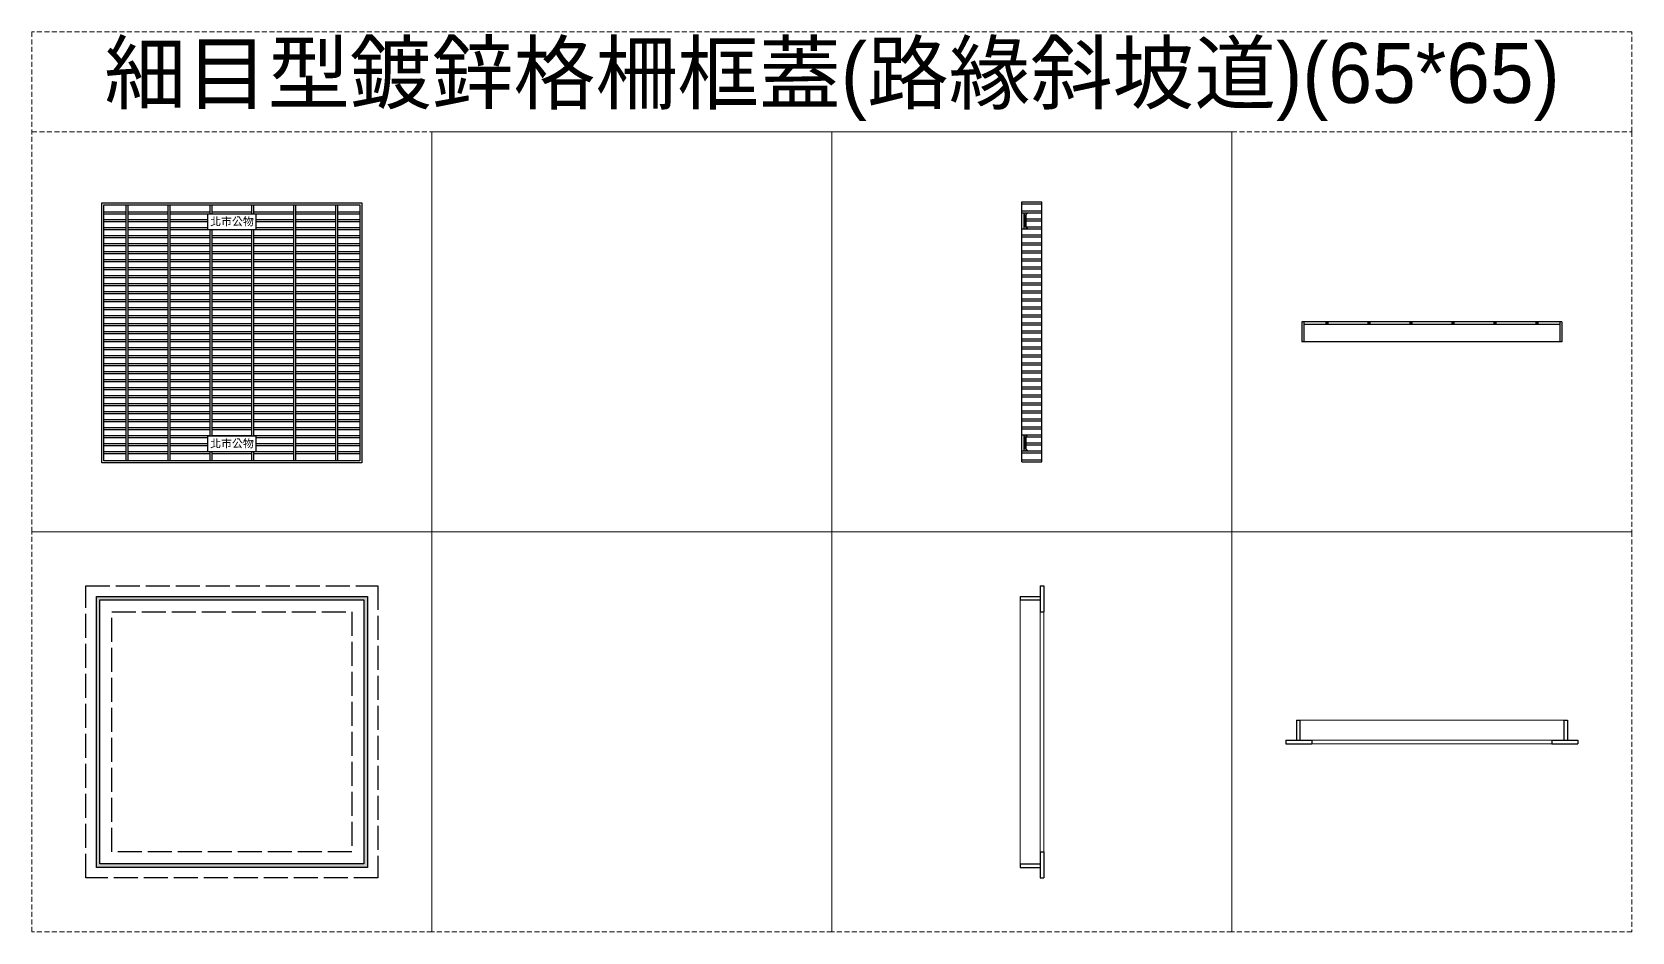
# Model space of a CAD drawing. Extents: x -2640 to 1802, y -2159 to 447.
# Drawn here: x 1154.7 to 1554.7, y -519 to -294 of the extents above; entities that cross this region are included whole.
import ezdxf

# ---------------------------------------------------------------- set-up
doc = ezdxf.new("R2010")
doc.units = 0
doc.header["$MEASUREMENT"] = 0
doc.linetypes.add('ACAD_ISO02W100', pattern=[15, 12, -3])
doc.linetypes.add('HIDDEN', pattern=[0.375, 0.25, -0.125])
doc.layers.add('一、4.基本-隱藏', color=9, linetype='ACAD_ISO02W100', lineweight=20, plot=False)
doc.layers.add('二、1.繪圖-既有設施', color=8, linetype='Continuous', lineweight=20)
doc.layers.add('二、2.繪圖-施作項目', color=181, linetype='Continuous', lineweight=30)
doc.styles.add('既有名稱', font='kaiu.ttf', dxfattribs={"height": 4})
doc.styles.add('註解文字', font='MS PGothic.ttf', dxfattribs={"height": 4})

msp = doc.modelspace()

# ---------------------------------------------------------------- hatches: boundary and pattern name
at = {"layer": '二、2.繪圖-施作項目'}
h = msp.add_hatch(color=256, dxfattribs=at)
h.dxf.hatch_style = 1
h.paths.add_polyline_path([(1402.923, -339.761), (1402.723, -339.761), (1402.723, -342.761), (1402.923, -342.761)])
h = msp.add_hatch(color=256, dxfattribs=at)
h.dxf.hatch_style = 1
h.paths.add_polyline_path([(1478.223, -367.146), (1478.723, -367.146), (1478.723, -366.511), (1478.223, -366.511)])
h = msp.add_hatch(color=256, dxfattribs=at)
h.dxf.hatch_style = 1
h.paths.add_polyline_path([(1488.723, -367.146), (1489.223, -367.146), (1489.223, -366.511), (1488.723, -366.511)])
h = msp.add_hatch(color=256, dxfattribs=at)
h.dxf.hatch_style = 1
h.paths.add_polyline_path([(1499.723, -367.146), (1499.723, -366.511), (1499.223, -366.511), (1499.223, -367.146)])
h = msp.add_hatch(color=256, dxfattribs=at)
h.dxf.hatch_style = 1
h.paths.add_polyline_path([(1510.223, -366.511), (1509.723, -366.511), (1509.723, -367.146), (1510.223, -367.146)])
h = msp.add_hatch(color=256, dxfattribs=at)
h.dxf.hatch_style = 1
h.paths.add_polyline_path([(1520.723, -366.511), (1520.223, -366.511), (1520.223, -367.146), (1520.723, -367.146)])
h = msp.add_hatch(color=256, dxfattribs=at)
h.dxf.hatch_style = 1
h.paths.add_polyline_path([(1531.223, -366.511), (1530.723, -366.511), (1530.723, -367.146), (1531.223, -367.146)])
h = msp.add_hatch(color=256, dxfattribs=at)
h.dxf.hatch_style = 1
h.paths.add_polyline_path([(1402.923, -395.261), (1402.723, -395.261), (1402.723, -398.261), (1402.923, -398.261)])
h = msp.add_hatch(color=256, dxfattribs=at)
h.dxf.hatch_style = 1
h.paths.add_polyline_path([(1170.823, -502.911), (1238.623, -502.911), (1238.623, -435.111), (1170.823, -435.111)])
h.paths.add_polyline_path([(1171.723, -436.011), (1237.723, -436.011), (1237.723, -502.011), (1171.723, -502.011)], flags=16)

# ---------------------------------------------------------------- linework, layer by layer
at = {"layer": '一、4.基本-隱藏', "linetype": 'HIDDEN', "ltscale": 5}
for points in [[(1154.723, -319.011), (1554.723, -319.011), (1554.723, -294.011), (1154.723, -294.011)], [(1154.723, -319.011), (1254.723, -319.011), (1254.723, -419.011), (1154.723, -419.011)], [(1254.723, -319.011), (1354.723, -319.011), (1354.723, -419.011), (1254.723, -419.011)], [(1354.723, -319.011), (1454.723, -319.011), (1454.723, -419.011), (1354.723, -419.011)], [(1454.723, -319.011), (1554.723, -319.011), (1554.723, -419.011), (1454.723, -419.011)], [(1154.723, -419.011), (1254.723, -419.011), (1254.723, -519.011), (1154.723, -519.011)], [(1254.723, -419.011), (1354.723, -419.011), (1354.723, -519.011), (1254.723, -519.011)], [(1354.723, -419.011), (1454.723, -419.011), (1454.723, -519.011), (1354.723, -519.011)], [(1454.723, -419.011), (1554.723, -419.011), (1554.723, -519.011), (1454.723, -519.011)]]:
    msp.add_lwpolyline(points, close=True, dxfattribs=at)
at = {"layer": '二、1.繪圖-既有設施'}
for points in [[(1401.773, -436.011), (1401.773, -502.011)], [(1406.773, -439.011), (1406.773, -499.011)], [(1407.673, -439.011), (1407.673, -499.011)], [(1471.723, -466.061), (1537.723, -466.061)], [(1474.723, -471.061), (1534.723, -471.061)], [(1474.723, -471.961), (1534.723, -471.961)]]:
    msp.add_lwpolyline(points, dxfattribs=at)
at = {"layer": '二、2.繪圖-施作項目'}
for points in [[(1172.223, -336.761), (1237.223, -336.761), (1237.223, -401.761), (1172.223, -401.761)], [(1198.723, -339.511), (1210.723, -339.511), (1210.723, -343.511), (1198.723, -343.511)], [(1198.723, -395.011), (1210.723, -395.011), (1210.723, -399.011), (1198.723, -399.011)], [(1170.823, -435.111), (1238.623, -435.111), (1238.623, -502.911), (1170.823, -502.911)], [(1171.723, -436.011), (1237.723, -436.011), (1237.723, -502.011), (1171.723, -502.011)]]:
    msp.add_lwpolyline(points, close=True, dxfattribs=at)
for points in [[(1172.723, -337.261), (1236.723, -337.261)], [(1172.723, -401.261), (1172.723, -337.261)], [(1172.723, -339.011), (1178.223, -339.011)], [(1172.723, -339.511), (1178.223, -339.511)], [(1178.223, -337.261), (1178.223, -401.261)], [(1178.723, -337.261), (1178.723, -401.261)], [(1178.723, -339.011), (1188.723, -339.011)], [(1178.723, -339.511), (1188.723, -339.511)], [(1188.723, -337.261), (1188.723, -401.261)], [(1189.223, -337.261), (1189.223, -401.261)], [(1189.223, -339.011), (1199.223, -339.011)], [(1189.223, -339.511), (1199.223, -339.511)], [(1199.223, -337.261), (1199.223, -339.511)], [(1199.723, -337.261), (1199.723, -339.511)], [(1199.723, -339.011), (1209.723, -339.011)], [(1199.723, -339.511), (1209.723, -339.511)], [(1209.723, -339.511), (1209.723, -337.261)], [(1210.223, -339.511), (1210.223, -337.261)], [(1210.223, -339.011), (1220.223, -339.011)], [(1210.223, -339.511), (1220.223, -339.511)], [(1220.223, -401.261), (1220.223, -337.261)], [(1220.723, -401.261), (1220.723, -337.261)], [(1220.723, -339.011), (1230.723, -339.011)], [(1220.723, -339.511), (1230.723, -339.511)], [(1230.723, -401.261), (1230.723, -337.261)], [(1231.223, -401.261), (1231.223, -337.261)], [(1231.223, -339.011), (1236.723, -339.011)], [(1231.223, -339.511), (1236.723, -339.511)], [(1236.723, -337.261), (1236.723, -401.261)], [(1402.223, -336.511), (1407.223, -336.511)], [(1402.223, -401.511), (1402.223, -336.511)], [(1402.223, -337.011), (1407.223, -337.011)], [(1402.223, -338.761), (1407.223, -338.761)], [(1402.223, -339.261), (1407.223, -339.261)], [(1402.723, -339.261), (1402.723, -343.261)], [(1402.923, -339.761), (1402.723, -339.761)], [(1402.923, -339.761), (1402.923, -342.761)], [(1403.223, -339.261), (1403.223, -343.261)], [(1403.723, -339.261), (1403.223, -339.761)], [(1407.223, -401.511), (1407.223, -336.511)], [(1178.223, -341.011), (1172.723, -341.011)], [(1178.223, -341.511), (1172.723, -341.511)], [(1178.223, -343.011), (1172.723, -343.011)], [(1178.223, -343.511), (1172.723, -343.511)], [(1188.723, -341.011), (1178.723, -341.011)], [(1188.723, -341.511), (1178.723, -341.511)], [(1188.723, -343.011), (1178.723, -343.011)], [(1188.723, -343.511), (1178.723, -343.511)], [(1198.723, -341.011), (1189.223, -341.011)], [(1198.723, -341.511), (1189.223, -341.511)], [(1198.723, -343.011), (1189.223, -343.011)], [(1199.223, -343.511), (1189.223, -343.511)], [(1199.223, -343.511), (1199.223, -395.011)], [(1199.723, -343.511), (1199.723, -395.011)], [(1209.723, -343.511), (1199.723, -343.511)], [(1209.723, -395.011), (1209.723, -343.511)], [(1210.223, -395.011), (1210.223, -343.511)], [(1220.223, -343.511), (1210.223, -343.511)], [(1220.223, -341.011), (1210.723, -341.011)], [(1220.223, -341.511), (1210.723, -341.511)], [(1220.223, -343.011), (1210.723, -343.011)], [(1230.723, -341.011), (1220.723, -341.011)], [(1230.723, -341.511), (1220.723, -341.511)], [(1230.723, -343.011), (1220.723, -343.011)], [(1230.723, -343.511), (1220.723, -343.511)], [(1236.723, -341.011), (1231.223, -341.011)], [(1236.723, -341.511), (1231.223, -341.511)], [(1236.723, -343.011), (1231.223, -343.011)], [(1236.723, -343.511), (1231.223, -343.511)], [(1402.923, -342.761), (1402.723, -342.761)], [(1403.223, -342.761), (1403.723, -343.261)], [(1178.223, -345.011), (1172.723, -345.011)], [(1178.223, -345.511), (1172.723, -345.511)], [(1178.223, -347.011), (1172.723, -347.011)], [(1178.223, -347.511), (1172.723, -347.511)], [(1188.723, -345.011), (1178.723, -345.011)], [(1188.723, -345.511), (1178.723, -345.511)], [(1188.723, -347.011), (1178.723, -347.011)], [(1188.723, -347.511), (1178.723, -347.511)], [(1199.223, -345.011), (1189.223, -345.011)], [(1199.223, -345.511), (1189.223, -345.511)], [(1199.223, -347.011), (1189.223, -347.011)], [(1199.223, -347.511), (1189.223, -347.511)], [(1209.723, -345.011), (1199.723, -345.011)], [(1209.723, -345.511), (1199.723, -345.511)], [(1209.723, -347.011), (1199.723, -347.011)], [(1209.723, -347.511), (1199.723, -347.511)], [(1220.223, -345.011), (1210.223, -345.011)], [(1220.223, -345.511), (1210.223, -345.511)], [(1220.223, -347.011), (1210.223, -347.011)], [(1220.223, -347.511), (1210.223, -347.511)], [(1230.723, -345.011), (1220.723, -345.011)], [(1230.723, -345.511), (1220.723, -345.511)], [(1230.723, -347.011), (1220.723, -347.011)], [(1230.723, -347.511), (1220.723, -347.511)], [(1236.723, -345.011), (1231.223, -345.011)], [(1236.723, -345.511), (1231.223, -345.511)], [(1236.723, -347.011), (1231.223, -347.011)], [(1236.723, -347.511), (1231.223, -347.511)], [(1402.223, -344.761), (1407.223, -344.761)], [(1402.223, -345.261), (1407.223, -345.261)], [(1402.223, -346.761), (1407.223, -346.761)], [(1402.223, -347.261), (1407.223, -347.261)], [(1178.223, -349.011), (1172.723, -349.011)], [(1178.223, -349.511), (1172.723, -349.511)], [(1178.223, -351.011), (1172.723, -351.011)], [(1178.223, -351.511), (1172.723, -351.511)], [(1188.723, -349.011), (1178.723, -349.011)], [(1188.723, -349.511), (1178.723, -349.511)], [(1188.723, -351.011), (1178.723, -351.011)], [(1188.723, -351.511), (1178.723, -351.511)], [(1199.223, -349.011), (1189.223, -349.011)], [(1199.223, -349.511), (1189.223, -349.511)], [(1199.223, -351.011), (1189.223, -351.011)], [(1199.223, -351.511), (1189.223, -351.511)], [(1209.723, -349.011), (1199.723, -349.011)], [(1209.723, -349.511), (1199.723, -349.511)], [(1209.723, -351.011), (1199.723, -351.011)], [(1209.723, -351.511), (1199.723, -351.511)], [(1220.223, -349.011), (1210.223, -349.011)], [(1220.223, -349.511), (1210.223, -349.511)], [(1220.223, -351.011), (1210.223, -351.011)], [(1220.223, -351.511), (1210.223, -351.511)], [(1230.723, -349.011), (1220.723, -349.011)], [(1230.723, -349.511), (1220.723, -349.511)], [(1230.723, -351.011), (1220.723, -351.011)], [(1230.723, -351.511), (1220.723, -351.511)], [(1236.723, -349.011), (1231.223, -349.011)], [(1236.723, -349.511), (1231.223, -349.511)], [(1236.723, -351.011), (1231.223, -351.011)], [(1236.723, -351.511), (1231.223, -351.511)], [(1402.223, -348.761), (1407.223, -348.761)], [(1402.223, -349.261), (1407.223, -349.261)], [(1402.223, -350.761), (1407.223, -350.761)], [(1402.223, -351.261), (1407.223, -351.261)], [(1178.223, -353.011), (1172.723, -353.011)], [(1178.223, -353.511), (1172.723, -353.511)], [(1178.223, -355.011), (1172.723, -355.011)], [(1178.223, -355.511), (1172.723, -355.511)], [(1188.723, -353.011), (1178.723, -353.011)], [(1188.723, -353.511), (1178.723, -353.511)], [(1188.723, -355.011), (1178.723, -355.011)], [(1188.723, -355.511), (1178.723, -355.511)], [(1199.223, -353.011), (1189.223, -353.011)], [(1199.223, -353.511), (1189.223, -353.511)], [(1199.223, -355.011), (1189.223, -355.011)], [(1199.223, -355.511), (1189.223, -355.511)], [(1209.723, -353.011), (1199.723, -353.011)], [(1209.723, -353.511), (1199.723, -353.511)], [(1209.723, -355.011), (1199.723, -355.011)], [(1209.723, -355.511), (1199.723, -355.511)], [(1220.223, -353.011), (1210.223, -353.011)], [(1220.223, -353.511), (1210.223, -353.511)], [(1220.223, -355.011), (1210.223, -355.011)], [(1220.223, -355.511), (1210.223, -355.511)], [(1230.723, -353.011), (1220.723, -353.011)], [(1230.723, -353.511), (1220.723, -353.511)], [(1230.723, -355.011), (1220.723, -355.011)], [(1230.723, -355.511), (1220.723, -355.511)], [(1236.723, -353.011), (1231.223, -353.011)], [(1236.723, -353.511), (1231.223, -353.511)], [(1236.723, -355.011), (1231.223, -355.011)], [(1236.723, -355.511), (1231.223, -355.511)], [(1402.223, -352.761), (1407.223, -352.761)], [(1402.223, -353.261), (1407.223, -353.261)], [(1402.223, -354.761), (1407.223, -354.761)], [(1402.223, -355.261), (1407.223, -355.261)], [(1178.223, -357.011), (1172.723, -357.011)], [(1178.223, -357.511), (1172.723, -357.511)], [(1178.223, -359.011), (1172.723, -359.011)], [(1178.223, -359.511), (1172.723, -359.511)], [(1188.723, -357.011), (1178.723, -357.011)], [(1188.723, -357.511), (1178.723, -357.511)], [(1188.723, -359.011), (1178.723, -359.011)], [(1188.723, -359.511), (1178.723, -359.511)], [(1199.223, -357.011), (1189.223, -357.011)], [(1199.223, -357.511), (1189.223, -357.511)], [(1199.223, -359.011), (1189.223, -359.011)], [(1199.223, -359.511), (1189.223, -359.511)], [(1209.723, -357.011), (1199.723, -357.011)], [(1209.723, -357.511), (1199.723, -357.511)], [(1209.723, -359.011), (1199.723, -359.011)], [(1209.723, -359.511), (1199.723, -359.511)], [(1220.223, -357.011), (1210.223, -357.011)], [(1220.223, -357.511), (1210.223, -357.511)], [(1220.223, -359.011), (1210.223, -359.011)], [(1220.223, -359.511), (1210.223, -359.511)], [(1230.723, -357.011), (1220.723, -357.011)], [(1230.723, -357.511), (1220.723, -357.511)], [(1230.723, -359.011), (1220.723, -359.011)], [(1230.723, -359.511), (1220.723, -359.511)], [(1236.723, -357.011), (1231.223, -357.011)], [(1236.723, -357.511), (1231.223, -357.511)], [(1236.723, -359.011), (1231.223, -359.011)], [(1236.723, -359.511), (1231.223, -359.511)], [(1402.223, -356.761), (1407.223, -356.761)], [(1402.223, -357.261), (1407.223, -357.261)], [(1402.223, -358.761), (1407.223, -358.761)], [(1402.223, -359.261), (1407.223, -359.261)], [(1178.223, -361.011), (1172.723, -361.011)], [(1178.223, -361.511), (1172.723, -361.511)], [(1178.223, -363.011), (1172.723, -363.011)], [(1178.223, -363.511), (1172.723, -363.511)], [(1188.723, -361.011), (1178.723, -361.011)], [(1188.723, -361.511), (1178.723, -361.511)], [(1188.723, -363.011), (1178.723, -363.011)], [(1188.723, -363.511), (1178.723, -363.511)], [(1199.223, -361.011), (1189.223, -361.011)], [(1199.223, -361.511), (1189.223, -361.511)], [(1199.223, -363.011), (1189.223, -363.011)], [(1199.223, -363.511), (1189.223, -363.511)], [(1209.723, -361.011), (1199.723, -361.011)], [(1209.723, -361.511), (1199.723, -361.511)], [(1209.723, -363.011), (1199.723, -363.011)], [(1209.723, -363.511), (1199.723, -363.511)], [(1220.223, -361.011), (1210.223, -361.011)], [(1220.223, -361.511), (1210.223, -361.511)], [(1220.223, -363.011), (1210.223, -363.011)], [(1220.223, -363.511), (1210.223, -363.511)], [(1230.723, -361.011), (1220.723, -361.011)], [(1230.723, -361.511), (1220.723, -361.511)], [(1230.723, -363.011), (1220.723, -363.011)], [(1230.723, -363.511), (1220.723, -363.511)], [(1236.723, -361.011), (1231.223, -361.011)], [(1236.723, -361.511), (1231.223, -361.511)], [(1236.723, -363.011), (1231.223, -363.011)], [(1236.723, -363.511), (1231.223, -363.511)], [(1402.223, -360.761), (1407.223, -360.761)], [(1402.223, -361.261), (1407.223, -361.261)], [(1402.223, -362.761), (1407.223, -362.761)], [(1402.223, -363.261), (1407.223, -363.261)], [(1178.223, -365.011), (1172.723, -365.011)], [(1178.223, -365.511), (1172.723, -365.511)], [(1178.223, -367.011), (1172.723, -367.011)], [(1178.223, -367.511), (1172.723, -367.511)], [(1188.723, -365.011), (1178.723, -365.011)], [(1188.723, -365.511), (1178.723, -365.511)], [(1188.723, -367.011), (1178.723, -367.011)], [(1188.723, -367.511), (1178.723, -367.511)], [(1199.223, -365.011), (1189.223, -365.011)], [(1199.223, -365.511), (1189.223, -365.511)], [(1199.223, -367.011), (1189.223, -367.011)], [(1199.223, -367.511), (1189.223, -367.511)], [(1209.723, -365.011), (1199.723, -365.011)], [(1209.723, -365.511), (1199.723, -365.511)], [(1209.723, -367.011), (1199.723, -367.011)], [(1209.723, -367.511), (1199.723, -367.511)], [(1220.223, -365.011), (1210.223, -365.011)], [(1220.223, -365.511), (1210.223, -365.511)], [(1220.223, -367.011), (1210.223, -367.011)], [(1220.223, -367.511), (1210.223, -367.511)], [(1230.723, -365.011), (1220.723, -365.011)], [(1230.723, -365.511), (1220.723, -365.511)], [(1230.723, -367.011), (1220.723, -367.011)], [(1230.723, -367.511), (1220.723, -367.511)], [(1236.723, -365.011), (1231.223, -365.011)], [(1236.723, -365.511), (1231.223, -365.511)], [(1236.723, -367.011), (1231.223, -367.011)], [(1236.723, -367.511), (1231.223, -367.511)], [(1402.223, -364.761), (1407.223, -364.761)], [(1402.223, -365.261), (1407.223, -365.261)], [(1402.223, -366.761), (1407.223, -366.761)], [(1402.223, -367.261), (1407.223, -367.261)], [(1472.223, -366.511), (1472.223, -371.511)], [(1537.223, -366.511), (1472.223, -366.511)], [(1472.723, -366.511), (1472.723, -371.511)], [(1536.723, -367.146), (1472.723, -367.146)], [(1478.223, -366.511), (1478.223, -367.146)], [(1478.723, -366.511), (1478.723, -367.146)], [(1488.723, -366.511), (1488.723, -367.146)], [(1489.223, -366.511), (1489.223, -367.146)], [(1499.223, -366.511), (1499.223, -367.146)], [(1499.723, -366.511), (1499.723, -367.146)], [(1509.723, -366.511), (1509.723, -367.146)], [(1510.223, -366.511), (1510.223, -367.146)], [(1520.223, -366.511), (1520.223, -367.146)], [(1520.723, -366.511), (1520.723, -367.146)], [(1530.723, -366.511), (1530.723, -367.146)], [(1531.223, -366.511), (1531.223, -367.146)], [(1536.723, -366.511), (1536.723, -371.511)], [(1537.223, -366.511), (1537.223, -371.511)], [(1178.223, -369.011), (1172.723, -369.011)], [(1178.223, -369.511), (1172.723, -369.511)], [(1178.223, -371.011), (1172.723, -371.011)], [(1178.223, -371.511), (1172.723, -371.511)], [(1188.723, -369.011), (1178.723, -369.011)], [(1188.723, -369.511), (1178.723, -369.511)], [(1188.723, -371.011), (1178.723, -371.011)], [(1188.723, -371.511), (1178.723, -371.511)], [(1199.223, -369.011), (1189.223, -369.011)], [(1199.223, -369.511), (1189.223, -369.511)], [(1199.223, -371.011), (1189.223, -371.011)], [(1199.223, -371.511), (1189.223, -371.511)], [(1209.723, -369.011), (1199.723, -369.011)], [(1209.723, -369.511), (1199.723, -369.511)], [(1209.723, -371.011), (1199.723, -371.011)], [(1209.723, -371.511), (1199.723, -371.511)], [(1220.223, -369.011), (1210.223, -369.011)], [(1220.223, -369.511), (1210.223, -369.511)], [(1220.223, -371.011), (1210.223, -371.011)], [(1220.223, -371.511), (1210.223, -371.511)], [(1230.723, -369.011), (1220.723, -369.011)], [(1230.723, -369.511), (1220.723, -369.511)], [(1230.723, -371.011), (1220.723, -371.011)], [(1230.723, -371.511), (1220.723, -371.511)], [(1236.723, -369.011), (1231.223, -369.011)], [(1236.723, -369.511), (1231.223, -369.511)], [(1236.723, -371.011), (1231.223, -371.011)], [(1236.723, -371.511), (1231.223, -371.511)], [(1402.223, -368.761), (1407.223, -368.761)], [(1402.223, -369.261), (1407.223, -369.261)], [(1402.223, -370.761), (1407.223, -370.761)], [(1402.223, -371.261), (1407.223, -371.261)], [(1537.223, -371.511), (1472.223, -371.511)], [(1178.223, -373.011), (1172.723, -373.011)], [(1178.223, -373.511), (1172.723, -373.511)], [(1178.223, -375.011), (1172.723, -375.011)], [(1178.223, -375.511), (1172.723, -375.511)], [(1188.723, -373.011), (1178.723, -373.011)], [(1188.723, -373.511), (1178.723, -373.511)], [(1188.723, -375.011), (1178.723, -375.011)], [(1188.723, -375.511), (1178.723, -375.511)], [(1199.223, -373.011), (1189.223, -373.011)], [(1199.223, -373.511), (1189.223, -373.511)], [(1199.223, -375.011), (1189.223, -375.011)], [(1199.223, -375.511), (1189.223, -375.511)], [(1209.723, -373.011), (1199.723, -373.011)], [(1209.723, -373.511), (1199.723, -373.511)], [(1209.723, -375.011), (1199.723, -375.011)], [(1209.723, -375.511), (1199.723, -375.511)], [(1220.223, -373.011), (1210.223, -373.011)], [(1220.223, -373.511), (1210.223, -373.511)], [(1220.223, -375.011), (1210.223, -375.011)], [(1220.223, -375.511), (1210.223, -375.511)], [(1230.723, -373.011), (1220.723, -373.011)], [(1230.723, -373.511), (1220.723, -373.511)], [(1230.723, -375.011), (1220.723, -375.011)], [(1230.723, -375.511), (1220.723, -375.511)], [(1236.723, -373.011), (1231.223, -373.011)], [(1236.723, -373.511), (1231.223, -373.511)], [(1236.723, -375.011), (1231.223, -375.011)], [(1236.723, -375.511), (1231.223, -375.511)], [(1402.223, -372.761), (1407.223, -372.761)], [(1402.223, -373.261), (1407.223, -373.261)], [(1402.223, -374.761), (1407.223, -374.761)], [(1402.223, -375.261), (1407.223, -375.261)], [(1178.223, -377.011), (1172.723, -377.011)], [(1178.223, -377.511), (1172.723, -377.511)], [(1178.223, -379.011), (1172.723, -379.011)], [(1178.223, -379.511), (1172.723, -379.511)], [(1188.723, -377.011), (1178.723, -377.011)], [(1188.723, -377.511), (1178.723, -377.511)], [(1188.723, -379.011), (1178.723, -379.011)], [(1188.723, -379.511), (1178.723, -379.511)], [(1199.223, -377.011), (1189.223, -377.011)], [(1199.223, -377.511), (1189.223, -377.511)], [(1199.223, -379.011), (1189.223, -379.011)], [(1199.223, -379.511), (1189.223, -379.511)], [(1209.723, -377.011), (1199.723, -377.011)], [(1209.723, -377.511), (1199.723, -377.511)], [(1209.723, -379.011), (1199.723, -379.011)], [(1209.723, -379.511), (1199.723, -379.511)], [(1220.223, -377.011), (1210.223, -377.011)], [(1220.223, -377.511), (1210.223, -377.511)], [(1220.223, -379.011), (1210.223, -379.011)], [(1220.223, -379.511), (1210.223, -379.511)], [(1230.723, -377.011), (1220.723, -377.011)], [(1230.723, -377.511), (1220.723, -377.511)], [(1230.723, -379.011), (1220.723, -379.011)], [(1230.723, -379.511), (1220.723, -379.511)], [(1236.723, -377.011), (1231.223, -377.011)], [(1236.723, -377.511), (1231.223, -377.511)], [(1236.723, -379.011), (1231.223, -379.011)], [(1236.723, -379.511), (1231.223, -379.511)], [(1402.223, -376.761), (1407.223, -376.761)], [(1402.223, -377.261), (1407.223, -377.261)], [(1402.223, -378.761), (1407.223, -378.761)], [(1402.223, -379.261), (1407.223, -379.261)], [(1178.223, -381.011), (1172.723, -381.011)], [(1178.223, -381.511), (1172.723, -381.511)], [(1178.223, -383.011), (1172.723, -383.011)], [(1178.223, -383.511), (1172.723, -383.511)], [(1188.723, -381.011), (1178.723, -381.011)], [(1188.723, -381.511), (1178.723, -381.511)], [(1188.723, -383.011), (1178.723, -383.011)], [(1188.723, -383.511), (1178.723, -383.511)], [(1199.223, -381.011), (1189.223, -381.011)], [(1199.223, -381.511), (1189.223, -381.511)], [(1199.223, -383.011), (1189.223, -383.011)], [(1199.223, -383.511), (1189.223, -383.511)], [(1209.723, -381.011), (1199.723, -381.011)], [(1209.723, -381.511), (1199.723, -381.511)], [(1209.723, -383.011), (1199.723, -383.011)], [(1209.723, -383.511), (1199.723, -383.511)], [(1220.223, -381.011), (1210.223, -381.011)], [(1220.223, -381.511), (1210.223, -381.511)], [(1220.223, -383.011), (1210.223, -383.011)], [(1220.223, -383.511), (1210.223, -383.511)], [(1230.723, -381.011), (1220.723, -381.011)], [(1230.723, -381.511), (1220.723, -381.511)], [(1230.723, -383.011), (1220.723, -383.011)], [(1230.723, -383.511), (1220.723, -383.511)], [(1236.723, -381.011), (1231.223, -381.011)], [(1236.723, -381.511), (1231.223, -381.511)], [(1236.723, -383.011), (1231.223, -383.011)], [(1236.723, -383.511), (1231.223, -383.511)], [(1402.223, -380.761), (1407.223, -380.761)], [(1402.223, -381.261), (1407.223, -381.261)], [(1402.223, -382.761), (1407.223, -382.761)], [(1402.223, -383.261), (1407.223, -383.261)], [(1178.223, -385.011), (1172.723, -385.011)], [(1178.223, -385.511), (1172.723, -385.511)], [(1178.223, -387.011), (1172.723, -387.011)], [(1178.223, -387.511), (1172.723, -387.511)], [(1188.723, -385.011), (1178.723, -385.011)], [(1188.723, -385.511), (1178.723, -385.511)], [(1188.723, -387.011), (1178.723, -387.011)], [(1188.723, -387.511), (1178.723, -387.511)], [(1199.223, -385.011), (1189.223, -385.011)], [(1199.223, -385.511), (1189.223, -385.511)], [(1199.223, -387.011), (1189.223, -387.011)], [(1199.223, -387.511), (1189.223, -387.511)], [(1209.723, -385.011), (1199.723, -385.011)], [(1209.723, -385.511), (1199.723, -385.511)], [(1209.723, -387.011), (1199.723, -387.011)], [(1209.723, -387.511), (1199.723, -387.511)], [(1220.223, -385.011), (1210.223, -385.011)], [(1220.223, -385.511), (1210.223, -385.511)], [(1220.223, -387.011), (1210.223, -387.011)], [(1220.223, -387.511), (1210.223, -387.511)], [(1230.723, -385.011), (1220.723, -385.011)], [(1230.723, -385.511), (1220.723, -385.511)], [(1230.723, -387.011), (1220.723, -387.011)], [(1230.723, -387.511), (1220.723, -387.511)], [(1236.723, -385.011), (1231.223, -385.011)], [(1236.723, -385.511), (1231.223, -385.511)], [(1236.723, -387.011), (1231.223, -387.011)], [(1236.723, -387.511), (1231.223, -387.511)], [(1402.223, -384.761), (1407.223, -384.761)], [(1402.223, -385.261), (1407.223, -385.261)], [(1402.223, -386.761), (1407.223, -386.761)], [(1402.223, -387.261), (1407.223, -387.261)], [(1178.223, -389.011), (1172.723, -389.011)], [(1178.223, -389.511), (1172.723, -389.511)], [(1178.223, -391.011), (1172.723, -391.011)], [(1178.223, -391.511), (1172.723, -391.511)], [(1188.723, -389.011), (1178.723, -389.011)], [(1188.723, -389.511), (1178.723, -389.511)], [(1188.723, -391.011), (1178.723, -391.011)], [(1188.723, -391.511), (1178.723, -391.511)], [(1199.223, -389.011), (1189.223, -389.011)], [(1199.223, -389.511), (1189.223, -389.511)], [(1199.223, -391.011), (1189.223, -391.011)], [(1199.223, -391.511), (1189.223, -391.511)], [(1209.723, -389.011), (1199.723, -389.011)], [(1209.723, -389.511), (1199.723, -389.511)], [(1209.723, -391.011), (1199.723, -391.011)], [(1209.723, -391.511), (1199.723, -391.511)], [(1220.223, -389.011), (1210.223, -389.011)], [(1220.223, -389.511), (1210.223, -389.511)], [(1220.223, -391.011), (1210.223, -391.011)], [(1220.223, -391.511), (1210.223, -391.511)], [(1230.723, -389.011), (1220.723, -389.011)], [(1230.723, -389.511), (1220.723, -389.511)], [(1230.723, -391.011), (1220.723, -391.011)], [(1230.723, -391.511), (1220.723, -391.511)], [(1236.723, -389.011), (1231.223, -389.011)], [(1236.723, -389.511), (1231.223, -389.511)], [(1236.723, -391.011), (1231.223, -391.011)], [(1236.723, -391.511), (1231.223, -391.511)], [(1402.223, -388.761), (1407.223, -388.761)], [(1402.223, -389.261), (1407.223, -389.261)], [(1402.223, -390.761), (1407.223, -390.761)], [(1402.223, -391.261), (1407.223, -391.261)], [(1178.223, -393.011), (1172.723, -393.011)], [(1178.223, -393.511), (1172.723, -393.511)], [(1178.223, -395.011), (1172.723, -395.011)], [(1178.223, -395.511), (1172.723, -395.511)], [(1188.723, -393.011), (1178.723, -393.011)], [(1188.723, -393.511), (1178.723, -393.511)], [(1188.723, -395.011), (1178.723, -395.011)], [(1188.723, -395.511), (1178.723, -395.511)], [(1199.223, -393.011), (1189.223, -393.011)], [(1199.223, -393.511), (1189.223, -393.511)], [(1199.223, -395.011), (1189.223, -395.011)], [(1198.723, -395.511), (1189.223, -395.511)], [(1209.723, -393.011), (1199.723, -393.011)], [(1209.723, -393.511), (1199.723, -393.511)], [(1209.723, -395.011), (1199.723, -395.011)], [(1220.223, -393.011), (1210.223, -393.011)], [(1220.223, -393.511), (1210.223, -393.511)], [(1220.223, -395.011), (1210.223, -395.011)], [(1220.223, -395.511), (1210.723, -395.511)], [(1230.723, -393.011), (1220.723, -393.011)], [(1230.723, -393.511), (1220.723, -393.511)], [(1230.723, -395.011), (1220.723, -395.011)], [(1230.723, -395.511), (1220.723, -395.511)], [(1236.723, -393.011), (1231.223, -393.011)], [(1236.723, -393.511), (1231.223, -393.511)], [(1236.723, -395.011), (1231.223, -395.011)], [(1236.723, -395.511), (1231.223, -395.511)], [(1402.223, -392.761), (1407.223, -392.761)], [(1402.223, -393.261), (1407.223, -393.261)], [(1402.723, -394.761), (1402.723, -398.761)], [(1402.923, -395.261), (1402.723, -395.261)], [(1402.923, -395.261), (1402.923, -398.261)], [(1403.223, -394.761), (1403.223, -398.761)], [(1403.723, -394.761), (1403.223, -395.261)], [(1178.223, -397.011), (1172.723, -397.011)], [(1178.223, -397.511), (1172.723, -397.511)], [(1178.223, -399.011), (1172.723, -399.011)], [(1178.223, -399.511), (1172.723, -399.511)], [(1188.723, -397.011), (1178.723, -397.011)], [(1188.723, -397.511), (1178.723, -397.511)], [(1188.723, -399.011), (1178.723, -399.011)], [(1188.723, -399.511), (1178.723, -399.511)], [(1198.723, -397.011), (1189.223, -397.011)], [(1198.723, -397.511), (1189.223, -397.511)], [(1199.223, -399.011), (1189.223, -399.011)], [(1199.223, -399.511), (1189.223, -399.511)], [(1199.223, -399.011), (1199.223, -401.261)], [(1209.723, -399.011), (1199.723, -399.011)], [(1199.723, -399.011), (1199.723, -401.261)], [(1209.723, -399.511), (1199.723, -399.511)], [(1209.723, -401.261), (1209.723, -399.011)], [(1220.223, -399.011), (1210.223, -399.011)], [(1210.223, -401.261), (1210.223, -399.011)], [(1220.223, -399.511), (1210.223, -399.511)], [(1220.223, -397.011), (1210.723, -397.011)], [(1220.223, -397.511), (1210.723, -397.511)], [(1230.723, -397.011), (1220.723, -397.011)], [(1230.723, -397.511), (1220.723, -397.511)], [(1230.723, -399.011), (1220.723, -399.011)], [(1230.723, -399.511), (1220.723, -399.511)], [(1236.723, -397.011), (1231.223, -397.011)], [(1236.723, -397.511), (1231.223, -397.511)], [(1236.723, -399.011), (1231.223, -399.011)], [(1236.723, -399.511), (1231.223, -399.511)], [(1402.223, -398.761), (1407.223, -398.761)], [(1402.223, -399.261), (1407.223, -399.261)], [(1402.923, -398.261), (1402.723, -398.261)], [(1403.223, -398.261), (1403.723, -398.761)], [(1236.723, -401.261), (1172.723, -401.261)], [(1402.223, -401.011), (1407.223, -401.011)], [(1402.223, -401.511), (1407.223, -401.511)], [(1401.773, -435.111), (1406.773, -435.111)], [(1401.773, -435.111), (1401.773, -436.011)], [(1406.773, -432.511), (1407.673, -432.511)], [(1406.773, -432.511), (1406.773, -439.011)], [(1407.673, -432.511), (1407.673, -439.011)], [(1401.773, -436.011), (1406.773, -436.011)], [(1406.773, -439.011), (1407.673, -439.011)], [(1470.823, -466.061), (1470.823, -471.061)], [(1470.823, -466.061), (1471.723, -466.061)], [(1471.723, -466.061), (1471.723, -471.061)], [(1537.723, -466.061), (1537.723, -471.061)], [(1537.723, -466.061), (1538.623, -466.061)], [(1538.623, -466.061), (1538.623, -471.061)], [(1468.223, -471.061), (1468.223, -471.961)], [(1468.223, -471.061), (1474.723, -471.061)], [(1468.223, -471.961), (1474.723, -471.961)], [(1474.723, -471.061), (1474.723, -471.961)], [(1534.723, -471.061), (1534.723, -471.961)], [(1534.723, -471.061), (1541.223, -471.061)], [(1534.723, -471.961), (1541.223, -471.961)], [(1541.223, -471.061), (1541.223, -471.961)], [(1406.773, -499.011), (1407.673, -499.011)], [(1406.773, -499.011), (1406.773, -505.511)], [(1407.673, -499.011), (1407.673, -505.511)], [(1401.773, -502.011), (1406.773, -502.011)], [(1401.773, -502.011), (1401.773, -502.911)], [(1401.773, -502.911), (1406.773, -502.911)], [(1406.773, -505.511), (1407.673, -505.511)]]:
    msp.add_lwpolyline(points, dxfattribs=at)
at = {"layer": '二、2.繪圖-施作項目', "ltscale": 2.5}
for points in [[(1402.223, -343.261), (1407.223, -343.261)], [(1403.223, -340.761), (1407.223, -340.761)], [(1403.223, -341.261), (1407.223, -341.261)], [(1403.223, -342.761), (1407.223, -342.761)], [(1402.223, -394.761), (1407.223, -394.761)], [(1403.223, -395.261), (1407.223, -395.261)], [(1403.223, -396.761), (1407.223, -396.761)], [(1403.223, -397.261), (1407.223, -397.261)]]:
    msp.add_lwpolyline(points, dxfattribs=at)
at = {"layer": '二、2.繪圖-施作項目', "linetype": 'ACAD_ISO02W100', "ltscale": 0.5}
for points in [[(1168.223, -432.511), (1241.223, -432.511), (1241.223, -505.511), (1168.223, -505.511)], [(1174.723, -439.011), (1234.723, -439.011), (1234.723, -499.011), (1174.723, -499.011)]]:
    msp.add_lwpolyline(points, close=True, dxfattribs=at)

# ---------------------------------------------------------------- texts
at = {"layer": '二、1.繪圖-既有設施', "insert": (1354.723, -306.511), "char_height": 15, "attachment_point": 5, "style": '註解文字'}
msp.add_mtext_dynamic_manual_height_columns('{\\fMS PGothic|b0|i0|c128|p34;細目型鍍鋅格柵框蓋(路緣斜坡道)(}6{\\fMS PGothic|b0|i0|c128|p34;5*65)}', width=391.77003, gutter_width=15, heights=[0], dxfattribs=at)

# ---------------------------------------------------------------- next in the draw order: texts
at = {"layer": '二、2.繪圖-施作項目', "char_height": 2, "attachment_point": 5, "style": '既有名稱', "bg_fill": 3, "box_fill_scale": 1, "bg_fill_color": 256, "bg_fill_transparency": 0}
for insert in [(1204.723, -341.511), (1204.723, -397.011)]:
    msp.add_mtext_dynamic_manual_height_columns('北市公物', width=11.50445, gutter_width=10, heights=[0], dxfattribs=dict(at, insert=insert))

doc.saveas('drawing.dxf')
